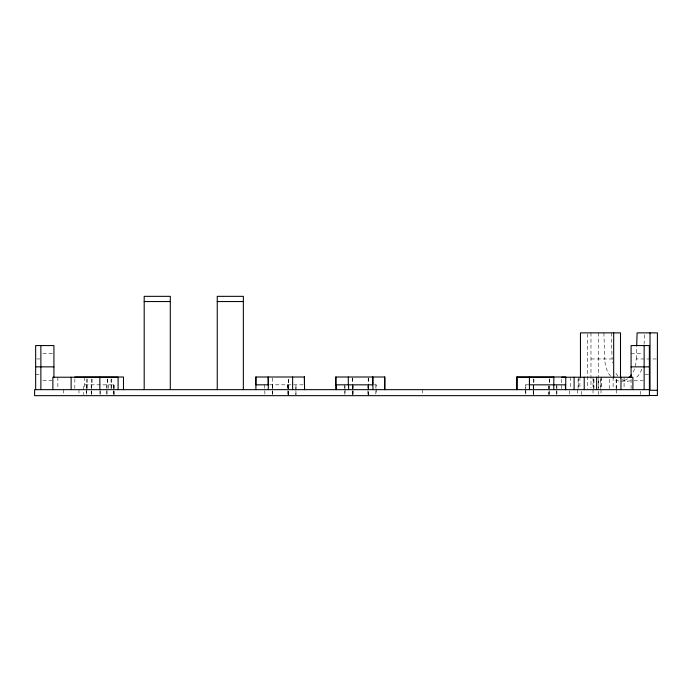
<?xml version="1.0" encoding="UTF-8"?>
<svg xmlns="http://www.w3.org/2000/svg" width="692" height="692" viewBox="0 0 692 692"><rect width="100%" height="100%" fill="white"/><g stroke="black" fill="none" stroke-linecap="round" stroke-linejoin="round"><path stroke-width="0.52" stroke-dasharray="3.46 2.59" d="M636.268 358.966L636.666 346.441M644.114 344.348L644.451 333.916M42.887 353.43L53.924 353.43M631.087 353.43L643.136 353.43M36.702 358.949L39.833 358.949M590.977 358.966L612.195 358.966A22.179 15.682 -90 0 0 612.455 362.997M656.345 358.966L636.182 358.966A22.179 15.682 90 0 1 632.67 372.945M35.655 374.433L39.833 374.433M645.178 374.433L649.356 374.433M42.887 380.28L51.917 380.28M634.106 380.28L643.136 380.28M621.554 381.145L627.878 381.145M269.447 384.813L304.385 384.83M374.303 384.83L376.284 384.83L376.284 394.682M528.792 384.83L525.583 384.83L525.583 388.696M611.27 332.869L612.109 358.966M603.891 332.869L604.73 358.966M640.411 391.317L640.411 394.449M631.087 379.294L631.087 388.619M624.08 377.227L624.08 388.619M616.477 379.303L616.477 388.619M616.503 389.657L616.503 394.665M616.165 379.303L616.165 388.619M613.121 377.227L613.121 388.619M609.548 379.303L609.548 388.619M601.547 377.227L601.547 388.619M601.019 389.657L601.019 394.665M600.941 377.227L600.941 388.619M600.63 379.303L600.63 388.619M598.424 379.303L598.424 388.619M598.355 332.869L598.355 388.117M598.355 391.317L598.355 394.449M593.944 379.303L593.944 388.619M593.624 379.303L593.624 388.619M593.018 377.227L593.018 388.619M593.018 389.657L593.018 394.665M590.977 332.869L590.977 388.117M587.283 333.942L587.318 388.619M581.375 391.317L581.375 394.449M579.905 377.227L579.905 388.619M578.408 377.227L578.408 388.619M578.097 379.303L578.097 388.619M577.535 389.657L577.535 394.665M570.485 377.227L570.485 388.619M569.343 390.66L569.343 394.665M561.688 379.303L561.688 388.619M556.887 385.79L556.887 389.657M556.887 390.66L556.887 394.665M556.671 384.83L556.671 394.682M549.552 378.957L549.552 382.875M549.301 378.957L549.301 382.875M549.275 385.79L549.275 388.696M549.275 390.66L549.275 394.665M548.964 385.79L549.059 394.682M548.747 385.816L548.747 394.682M533.904 378.957L533.904 382.875M533.748 385.79L533.748 394.665M533.644 378.957L533.644 382.875M533.532 385.79L533.532 388.696M533.532 390.66L533.532 394.665M533.506 384.83L533.428 388.696M533.428 390.66L533.428 394.665M533.195 385.79L533.221 388.696M533.221 390.66L533.221 394.665M525.825 384.83L525.825 388.696M525.825 390.66L525.825 394.665M525.609 389.657L525.609 394.665M422.587 389.657L422.587 394.665M375.868 384.83L375.868 388.696M375.817 390.66L375.817 394.665M368.672 385.816L368.672 394.682M368.36 377.979L368.36 384.83M368.36 385.816L368.36 394.682M368.213 377.979L368.213 384.83M368.239 385.79L368.205 394.682M368.144 385.79L368.127 388.696M367.945 384.83L367.945 388.696M367.893 390.66L367.893 394.665M353.136 384.83L353.136 394.682M352.911 385.79L352.911 388.696M352.825 390.66L352.825 394.665M352.712 377.979L352.712 382.875M352.678 384.83L352.678 394.682M352.565 377.979L352.565 384.83M352.418 385.79L352.366 394.682M345.092 389.657L345.221 394.665M344.988 385.79L344.988 388.696M344.754 384.83L344.754 394.682M288.339 394.674L288.279 377.962L288.279 394.682M288.028 384.813L288.028 394.674M287.967 384.83L287.967 394.682M287.829 384.83L287.837 388.696M272.743 384.83L272.752 394.682M272.631 377.962L272.613 388.696M272.492 384.813L272.492 394.674M272.414 384.813L272.302 388.696M264.828 390.66L264.889 394.665M264.69 384.813L264.69 388.696M114.682 394.665L114.682 384.83L83.62 384.83L83.62 394.665M113.661 384.83L113.661 394.682M113.479 384.83L113.479 394.682M113.298 384.83L113.298 388.696M111.559 378.957L111.559 388.696M111.066 378.957L111.066 388.696M108.367 384.83L108.367 388.696M107.736 379.13L107.736 384.83M107.277 378.957L107.277 384.83M107.07 384.83L107.07 389.657M107.07 390.66L107.07 394.665M106.758 384.83L106.758 389.657M106.758 390.66L106.758 394.665M100.297 390.738L100.297 394.682M99.933 390.738L99.933 394.682M92.088 379.13L92.088 384.83M91.629 378.957L91.543 394.665M91.223 384.83L91.223 389.657M91.223 390.66L91.223 394.665M87.227 378.957L87.227 388.696M86.742 378.957L86.742 388.696M86.76 389.657L86.76 394.665M86.578 384.83L86.578 394.682M84.606 377.227L84.606 388.619M78.966 389.657L78.966 394.665M74.823 378.957L74.823 388.696M63.482 389.657L63.482 394.665M57.86 377.227L57.851 388.619M619.089 381.05A22.179 15.682 90 0 1 613.294 378.662M610.612 376.18A22.179 15.682 90 0 1 604.817 358.966M627.705 378.662A22.179 15.682 90 0 1 621.909 381.05M641.813 369.147A22.179 15.682 -90 0 1 635.083 378.662M630.732 380.773A22.179 15.682 -90 0 1 622.108 379.588M617.991 376.18A22.179 15.682 -90 0 1 615.698 372.945M295.951 394.674L295.951 384.813L295.891 394.682"/><path stroke-width="1.04" d="M636.701 345.394L637.107 332.869L657.4 332.869L657.4 395.495L581.375 395.495M144.195 301.556L170.284 301.556M217.253 301.556L243.35 301.556M35.655 366.855L53.924 366.855M631.087 366.855L649.356 366.855M74.823 377.002L123.479 377.002L123.479 389.657M304.549 377.002L255.78 377.002L255.78 384.83L268.297 384.813L268.237 376.984L268.297 389.657M516.786 377.227L553.557 377.227M561.688 377.227L632.886 377.227L632.886 389.657M304.445 384.83L304.385 377.002M565.753 384.83L529.475 384.83L529.475 377.002L529.432 389.657M649.425 389.657L34.6 389.657L34.6 395.66L649.425 395.66L649.356 345.567L631.087 345.567L631.087 377.218M657.4 390.271L650.022 390.271L650.022 332.869M644.14 345.567L644.14 389.657M620.966 377.227L620.966 389.657M620.499 377.875L620.499 332.869L580.458 332.869L580.458 377.227M613.674 332.869L613.674 377.227M596.634 377.227L596.634 389.657M584.221 377.227L584.221 389.657M574.101 377.227L574.101 389.657M565.684 389.657L565.753 377.002L516.837 377.002L516.786 389.657M565.451 384.83L565.451 389.657M553.834 377.002L553.764 389.657M517.028 377.002L517.028 389.657M384.847 389.657L384.847 377.002L335.758 377.002L335.758 384.83M384.666 377.002L384.666 389.657M372.927 377.002L372.927 389.657M372.642 377.002L372.746 384.83L335.897 384.83L335.897 377.002M348.595 384.83L348.595 389.657M348.31 377.002L348.31 384.83M336.191 384.83L336.191 389.657M336.009 384.83L336.009 389.657M304.445 377.002L304.549 389.657M292.63 377.002L292.63 389.657M255.953 377.002L255.893 389.657M243.35 389.657L243.35 296.34L217.253 296.34L217.253 389.657M170.284 389.657L170.284 296.34L144.195 296.34L144.195 389.657M118.098 389.657L118.098 377.227L52.869 377.227L52.869 389.657M99.838 377.227L99.838 389.657M71.129 377.227L71.129 389.657M53.924 377.218L53.924 345.567L35.655 345.567L35.655 389.657M40.871 345.567L40.871 389.657M631.588 374.649A22.179 15.682 90 0 1 629.08 377.529"/></g></svg>
